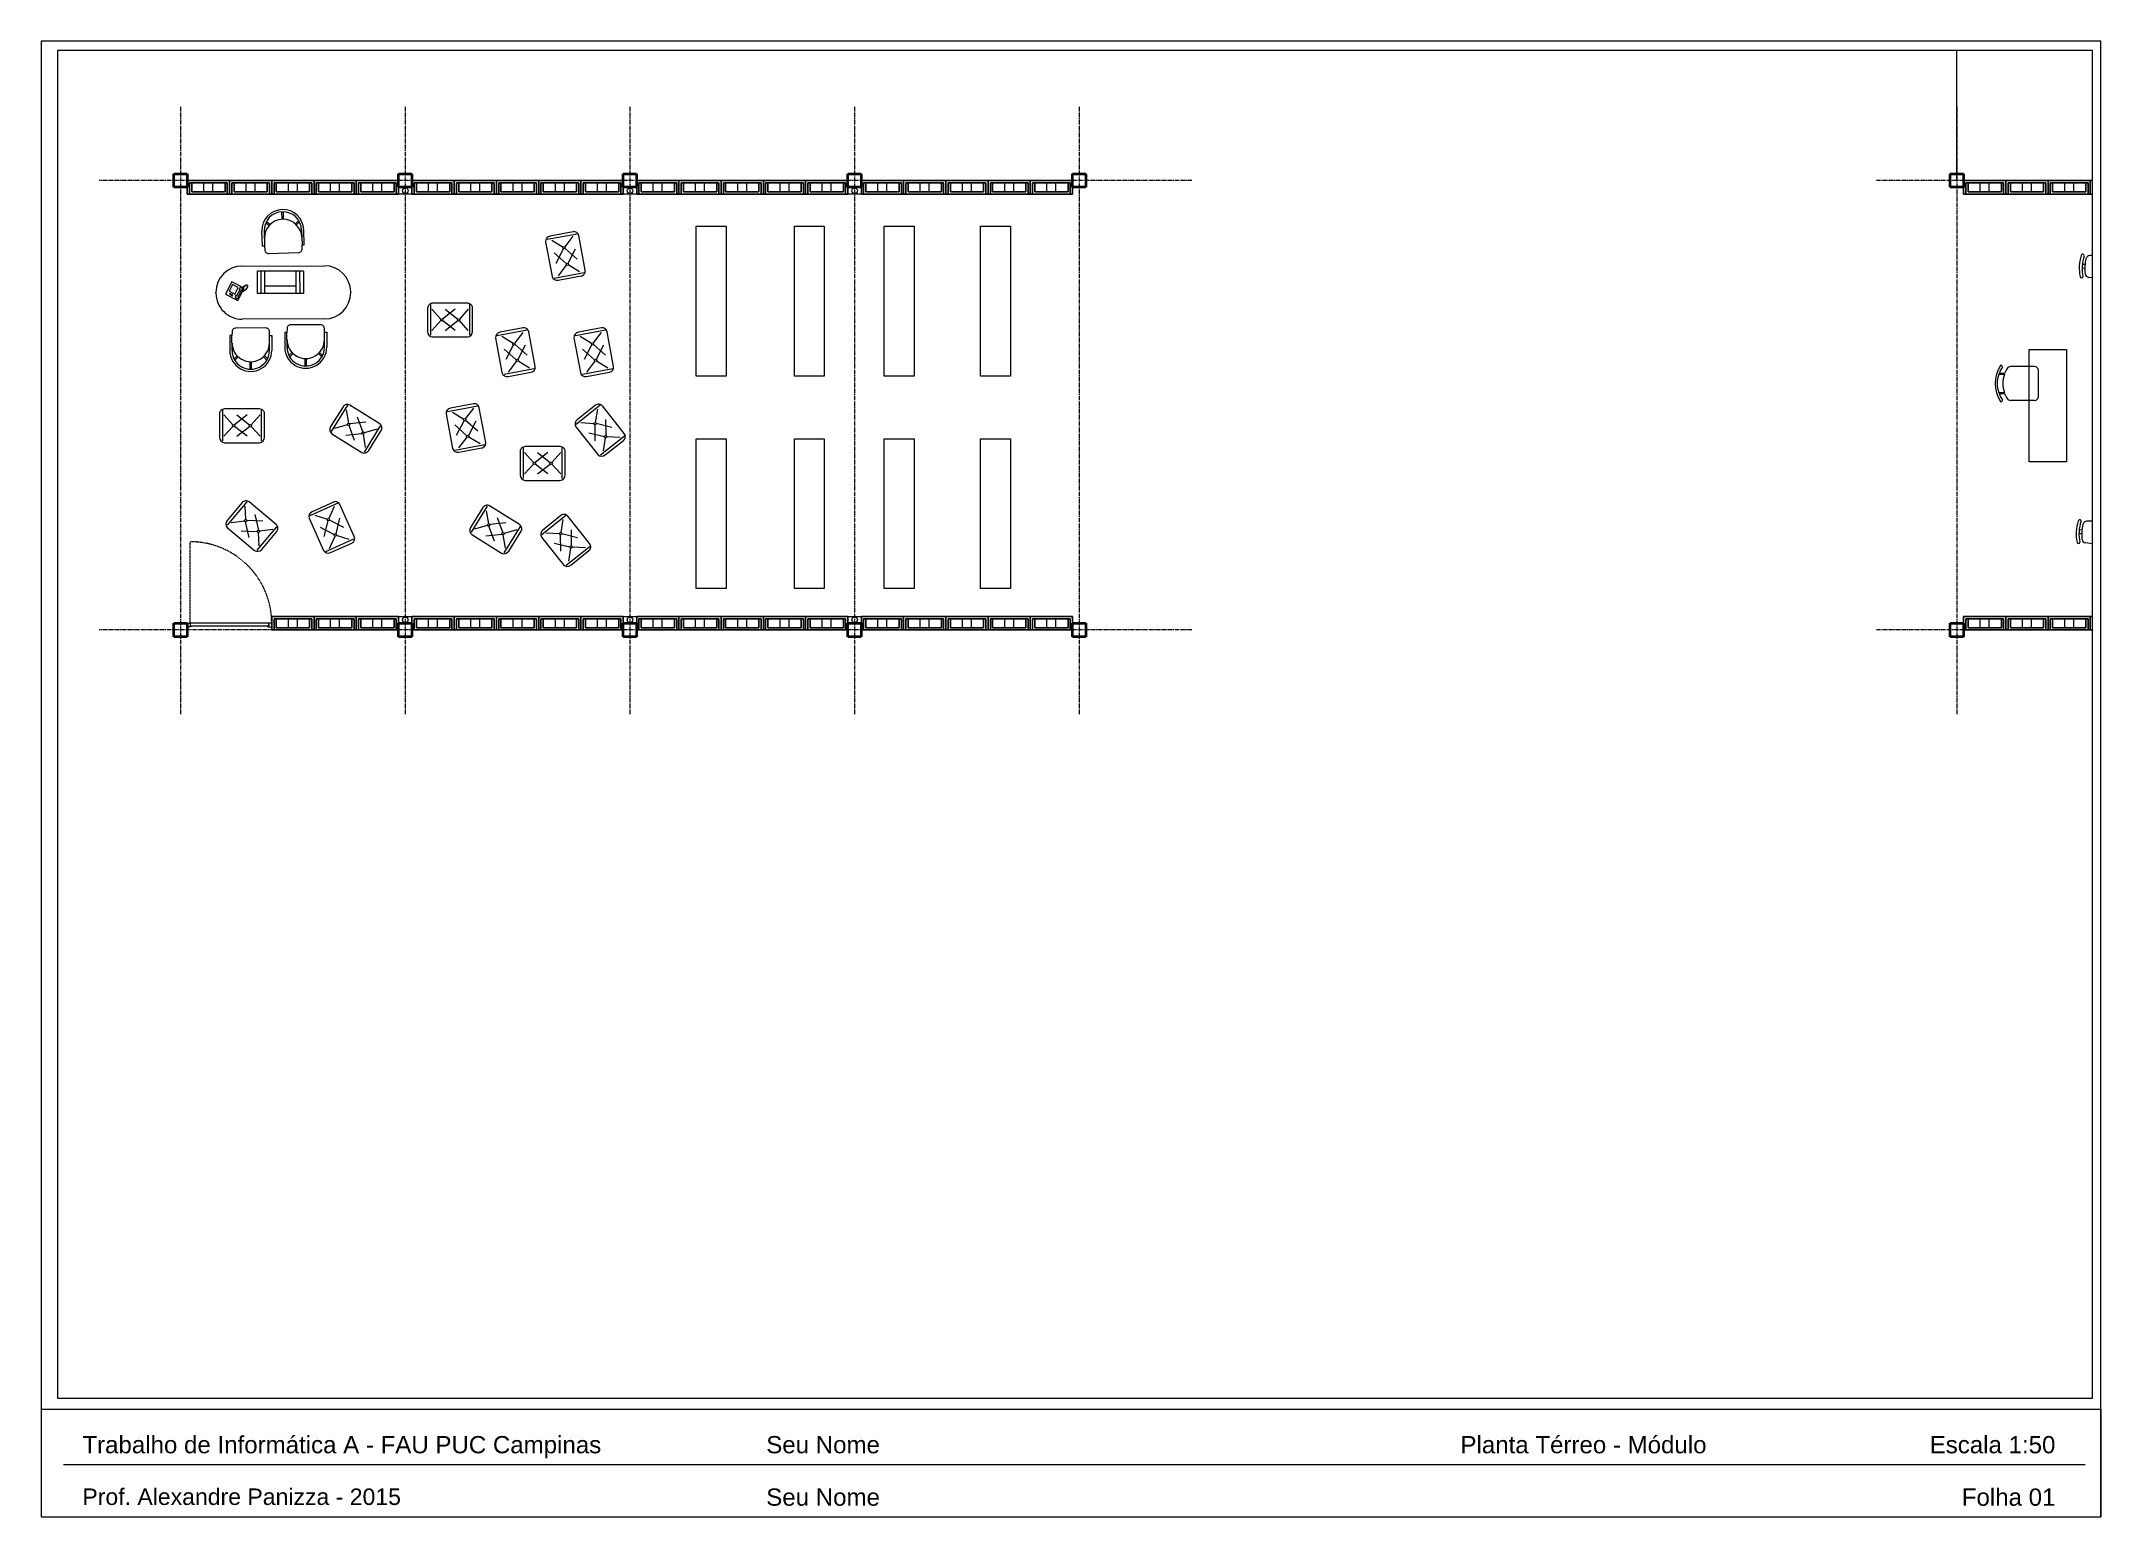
# Paper-space layout 'F-01-A4' of a CAD drawing. Header units: metres, sheet in millimetres. Extents: x 0 to 275, y 0 to 197.
# The model-space entities are those that its viewports show. They can reach past a viewport. Long polylines and large blocks are cut down to what shows.
import ezdxf

# ---------------------------------------------------------------- set-up
doc = ezdxf.new("R2010")
doc.units = ezdxf.units.M
doc.header["$LTSCALE"] = 0.3
doc.linetypes.add('CENTER2', pattern=[28.575, 19.05, -3.175, 3.175, -3.175])
doc.linetypes.add('HIDDEN', pattern=[9.525, 6.35, -3.175])
doc.layers.get('0').update_dxf_attribs({"lineweight": 13})
for name, color, linetype, lineweight in [('_margem', 8, 'Continuous', 13), ('arq-alvenaria-corte-grossa', 7, 'Continuous', 40), ('arq-portas', 4, 'Continuous', 13)]:
    doc.layers.add(name, color=color, linetype=linetype, lineweight=lineweight)
doc.layers.add('_viewport-noprint', color=244, linetype='Continuous', lineweight=13, plot=False)
for name, color, linetype, lineweight, true_color in [('arq-alvenaria-textura-cinza', 7, 'Continuous', 13, 0xb0b0b0), ('arq-alvenaria-vista-cinza', 7, 'Continuous', 13, 0x858585), ('estrut-eixos-linha', 7, 'CENTER2', 9, 0xc96e6f)]:
    doc.layers.add(name, color=color, linetype=linetype, lineweight=lineweight, true_color=true_color)
doc.layers.add('SectionCutEdges', color=7, linetype='Continuous')
doc.styles.add('Arial', font='arial.ttf', dxfattribs={"height": 0.2})

# ---------------------------------------------------------------- blocks, each defined once
blk = doc.blocks.new('parede')
at = {"layer": 'arq-alvenaria-textura-cinza'}
for p, q in [((36.412, 14.253), (36.412, 14.373)), ((36.532, 14.253), (36.532, 14.373))]:
    blk.add_line(p, q, dxfattribs=at)
at = {"layer": 'SectionCutEdges'}
for p, q in [((36.19, 14.403), (36.19, 14.223)), ((36.536, 14.403), (36.19, 14.403)), ((36.25, 14.373), (36.22, 14.373)), ((36.22, 14.373), (36.22, 14.253)), ((36.25, 14.253), (36.25, 14.373)), ((36.25, 14.373), (36.412, 14.373)), ((36.532, 14.373), (36.412, 14.373)), ((36.694, 14.373), (36.532, 14.373)), ((36.754, 14.403), (36.536, 14.403)), ((36.724, 14.373), (36.694, 14.373)), ((36.694, 14.373), (36.694, 14.253)), ((36.724, 14.373), (36.724, 14.253)), ((36.754, 14.223), (36.754, 14.403)), ((36.19, 14.223), (36.22, 14.223)), ((36.22, 14.223), (36.22, 14.253)), ((36.22, 14.223), (36.724, 14.223)), ((36.25, 14.253), (36.532, 14.253)), ((36.694, 14.253), (36.532, 14.253)), ((36.724, 14.253), (36.724, 14.223)), ((36.724, 14.223), (36.754, 14.223))]:
    blk.add_line(p, q, dxfattribs=at)
blk = doc.blocks.new('pilar')
at = {"layer": 'arq-alvenaria-corte-grossa'}
for p, q in [((42.499, 9.99), (42.679, 9.99)), ((42.499, 9.81), (42.499, 9.99)), ((42.679, 9.99), (42.679, 9.81)), ((42.679, 9.81), (42.499, 9.81))]:
    blk.add_line(p, q, dxfattribs=at)
blk = doc.blocks.new('puf')
at = {"layer": 'arq-alvenaria-vista-cinza'}
for p, q in [((301.482, 316.821), (301.482, 316.411)), ((302.003, 316.411), (302.003, 316.821)), ((301.5, 316.759), (301.619, 316.627)), ((301.5, 316.473), (301.619, 316.605)), ((301.811, 316.759), (301.641, 316.627)), ((301.811, 316.473), (301.641, 316.605)), ((301.674, 316.759), (301.844, 316.627)), ((301.674, 316.473), (301.844, 316.605)), ((301.985, 316.759), (301.866, 316.627)), ((301.985, 316.473), (301.866, 316.605))]:
    blk.add_line(p, q, dxfattribs=at)
blk.add_lwpolyline([(301.507, 316.837, 0.414214), (301.442, 316.772), (301.442, 316.46, 0.389814), (301.506, 316.387), (301.977, 316.387, 0.384812), (302.042, 316.46), (302.042, 316.772, 0.414214), (301.978, 316.837)], format="xyb", close=True, dxfattribs=at)
for centre in [(301.63, 316.616), (301.855, 316.616)]:
    blk.add_circle(centre, 0.0155, dxfattribs=at)
blk = doc.blocks.new('jdbvçqei')
for p, q in [((291.42, 318.689), (291.427, 318.696)), ((291.921, 318.658), (292.637, 317.823)), ((292.098, 317.361), (291.382, 318.196)), ((291.617, 318.027), (291.845, 318.223)), ((291.65, 317.989), (291.877, 318.185)), ((291.845, 318.223), (292.244, 317.757)), ((291.617, 318.027), (292.016, 317.562)), ((291.682, 317.951), (291.91, 318.147)), ((291.834, 318.082), (292.103, 317.768)), ((292.179, 317.833), (291.951, 317.638)), ((292.212, 317.795), (291.984, 317.6)), ((292.244, 317.757), (292.016, 317.562)), ((292.25, 317.567), (292.243, 317.579)), ((292.254, 317.578), (292.246, 317.591)), ((292.262, 317.585), (292.254, 317.597)), ((292.263, 317.558), (292.256, 317.57)), ((292.269, 317.591), (292.262, 317.603)), ((292.273, 317.555), (292.266, 317.567)), ((292.278, 317.593), (292.271, 317.605)), ((292.283, 317.553), (292.275, 317.565)), ((292.287, 317.595), (292.279, 317.607)), ((292.293, 317.551), (292.285, 317.563)), ((292.295, 317.597), (292.288, 317.609)), ((292.323, 317.554), (292.296, 317.556)), ((292.305, 317.595), (292.298, 317.607)), ((292.315, 317.593), (292.307, 317.605)), ((292.325, 317.59), (292.317, 317.603)), ((292.334, 317.588), (292.327, 317.6)), ((292.344, 317.586), (292.337, 317.598)), ((292.343, 317.562), (292.452, 317.588)), ((292.348, 317.54), (292.457, 317.566)), ((292.371, 317.49), (292.371, 317.49)), ((292.376, 317.47), (292.376, 317.47)), ((292.381, 317.449), (292.381, 317.449)), ((292.392, 317.495), (292.392, 317.495)), ((292.397, 317.475), (292.397, 317.475)), ((292.401, 317.454), (292.401, 317.454)), ((292.412, 317.5), (292.412, 317.5)), ((292.417, 317.479), (292.417, 317.479)), ((292.422, 317.459), (292.422, 317.459)), ((292.433, 317.505), (292.433, 317.505)), ((292.438, 317.484), (292.438, 317.484)), ((292.442, 317.464), (292.442, 317.464)), ((292.599, 317.33), (292.592, 317.323))]:
    blk.add_line(p, q)
for points in [[(292.057, 318.772), (292.019, 318.739, 0.414214), (292.013, 318.669), (292.274, 318.365, 0.414214), (292.344, 318.36), (292.382, 318.392)], [(292.565, 318.241), (292.527, 318.208, 0.414214), (292.522, 318.138), (292.782, 317.834, 0.414214), (292.853, 317.829), (292.891, 317.861)], [(291.699, 317.417), (291.736, 317.451, 0.414214), (291.739, 317.522), (291.471, 317.818, 0.414214), (291.4, 317.822), (291.363, 317.788)]]:
    blk.add_lwpolyline(points, format="xyb")
for points in [[(292.208, 318.902), (292.057, 318.772), (292.037, 318.795), (292.189, 318.925)], [(292.309, 318.954), (292.304, 318.897)], [(292.329, 318.959), (292.324, 318.895)], [(292.554, 318.883), (292.478, 318.817)], [(292.567, 318.867), (292.491, 318.802)], [(292.534, 318.523), (292.382, 318.392), (292.402, 318.37), (292.554, 318.5)], [(292.601, 318.614), (292.544, 318.618)], [(292.608, 318.633), (292.545, 318.638)], [(292.717, 318.371), (292.565, 318.241), (292.546, 318.264), (292.697, 318.394)], [(292.817, 318.423), (292.813, 318.366)], [(292.838, 318.428), (292.833, 318.364)], [(293.063, 318.352), (292.987, 318.286)], [(293.076, 318.336), (293, 318.271)], [(293.042, 317.992), (292.891, 317.861), (292.91, 317.839), (293.062, 317.969)], [(293.109, 318.083), (293.052, 318.087)], [(293.117, 318.102), (293.054, 318.107)], [(291.215, 317.654), (291.363, 317.788), (291.343, 317.81), (291.195, 317.676)], [(291.143, 317.541), (291.207, 317.538)], [(291.15, 317.561), (291.208, 317.558)], [(291.191, 317.308), (291.265, 317.375)], [(291.204, 317.293), (291.278, 317.36)], [(291.55, 317.283), (291.699, 317.417), (291.719, 317.395), (291.57, 317.261)], [(291.431, 317.223), (291.434, 317.287)], [(291.451, 317.228), (291.454, 317.286)]]:
    blk.add_lwpolyline(points)
for points in [[(292.347, 317.395), (292.524, 317.437), (292.482, 317.616), (292.305, 317.574)], [(292.369, 317.425), (292.464, 317.447), (292.445, 317.529), (292.35, 317.507)], [(292.483, 317.473), (292.493, 317.476), (292.483, 317.52), (292.473, 317.518)]]:
    blk.add_lwpolyline(points, close=True)
for centre, radius, start, end in [((291.655, 318.43), 0.35, 40.6325, 130.6325), ((292.295, 318.647), 0.25, 310.6325, 130.6325), ((292.371, 318.712), 0.28, 310.6325, 130.6325), ((292.371, 318.712), 0.25, 310.6325, 130.6325), ((291.647, 318.424), 0.35, 130.6325, 220.6325), ((292.88, 318.181), 0.28, 310.6325, 130.6325), ((292.804, 318.116), 0.25, 310.6325, 130.6325), ((292.88, 318.181), 0.25, 310.6325, 130.6325), ((291.383, 317.468), 0.28, 132.163, 312.163), ((291.383, 317.468), 0.25, 132.163, 312.163), ((291.457, 317.536), 0.25, 132.163, 312.163), ((292.371, 317.596), 0.35, 310.6325, 40.6325), ((292.364, 317.589), 0.35, 220.6325, 310.6325), ((292.346, 317.551), 0.0235, 41.6628, 344.6798), ((292.455, 317.577), 0.0235, 221.6628, 164.6798)]:
    blk.add_arc(centre, radius, start, end)
blk = doc.blocks.new('*U33')
at = {"linetype": 'HIDDEN', "ltscale": 0.2}
blk.add_line((0.04, 0), (0.04, 1.088), dxfattribs=at)
at = {"color": 0}
for points in [[(0, 0), (0.04, 0), (0.04, -0.035), (0.05, -0.035), (0.05, -0.05), (0, -0.05)], [(1.128, 0), (1.088, 0), (1.088, -0.035), (1.078, -0.035), (1.078, -0.05), (1.128, -0.05)]]:
    blk.add_lwpolyline(points, dxfattribs=at)
blk.add_lwpolyline([(0.04, 0), (0.04, -0.035), (1.088, -0.035), (1.088, 0)], close=True, dxfattribs=at)
at = {"color": 0, "linetype": 'HIDDEN', "ltscale": 0.2}
blk.add_arc((0.04, 0), 1.088, 0, 90, dxfattribs=at)
blk = doc.blocks.new('biblioteca')
for points in [[(39.253, 10.55), (39.433, 10.55), (39.433, 10.46), (39.253, 10.46)], [(42.253, 10.55), (42.433, 10.55), (42.433, 10.46), (42.253, 10.46)], [(45.253, 10.55), (45.433, 10.55), (45.433, 10.46), (45.253, 10.46)], [(39.253, 4.82), (39.433, 4.82), (39.433, 4.73), (39.253, 4.73)], [(42.253, 4.82), (42.433, 4.82), (42.433, 4.73), (42.253, 4.73)], [(45.253, 4.82), (45.433, 4.82), (45.433, 4.73), (45.253, 4.73)]]:
    blk.add_lwpolyline(points, close=True)
for centre in [(39.344, 10.504), (42.344, 10.504), (45.344, 10.504), (39.344, 4.775), (42.344, 4.775), (45.344, 4.775)]:
    blk.add_circle(centre, 0.0375)
at = {"layer": 'arq-alvenaria-vista-cinza'}
for points in [[(43.629, 8.03), (43.229, 8.03), (43.229, 9.03), (43.229, 10.03), (43.629, 10.03), (43.629, 8.03)], [(44.939, 8.03), (44.539, 8.03), (44.539, 9.03), (44.539, 10.03), (44.939, 10.03), (44.939, 8.03)], [(46.139, 8.03), (45.739, 8.03), (45.739, 9.03), (45.739, 10.03), (46.139, 10.03), (46.139, 8.03)], [(47.425, 8.03), (47.025, 8.03), (47.025, 9.03), (47.025, 10.03), (47.425, 10.03), (47.425, 8.03)], [(43.629, 5.193), (43.229, 5.193), (43.229, 6.193), (43.229, 7.193), (43.629, 7.193), (43.629, 5.193)], [(44.939, 5.193), (44.539, 5.193), (44.539, 6.193), (44.539, 7.193), (44.939, 7.193), (44.939, 5.193)], [(46.139, 5.193), (45.739, 5.193), (45.739, 6.193), (45.739, 7.193), (46.139, 7.193), (46.139, 5.193)], [(47.425, 5.193), (47.025, 5.193), (47.025, 6.193), (47.025, 7.193), (47.425, 7.193), (47.425, 5.193)]]:
    blk.add_lwpolyline(points, dxfattribs=at)
at = {"layer": 'estrut-eixos-linha'}
for p, q in [((36.343, 11.625), (36.343, 3.515)), ((39.343, 11.625), (39.343, 3.515)), ((42.343, 11.625), (42.343, 3.515)), ((45.343, 11.625), (45.343, 3.515)), ((48.343, 11.625), (48.343, 3.515)), ((49.846, 10.64), (35.259, 10.64)), ((49.846, 4.64), (35.259, 4.64))]:
    blk.add_line(p, q, dxfattribs=at)
for name, p in [('pilar', (-6.246, 0.74)), ('pilar', (-3.246, 0.74)), ('pilar', (-0.246, 0.74)), ('pilar', (2.754, 0.74)), ('pilar', (5.754, 0.74)), ('parede', (0.244, -3.763)), ('parede', (0.808, -3.763)), ('parede', (1.372, -3.763)), ('parede', (1.936, -3.763)), ('parede', (2.5, -3.763)), ('parede', (3.244, -3.763)), ('parede', (3.808, -3.763)), ('parede', (4.372, -3.763)), ('parede', (4.936, -3.763)), ('parede', (5.5, -3.763)), ('parede', (6.244, -3.763)), ('parede', (6.808, -3.763)), ('parede', (7.372, -3.763)), ('parede', (7.936, -3.763)), ('parede', (8.5, -3.763)), ('parede', (9.244, -3.763)), ('parede', (9.808, -3.763)), ('parede', (10.372, -3.763)), ('parede', (10.936, -3.763)), ('parede', (11.5, -3.763)), ('puf', (-261.799, -307.836)), ('puf', (-264.578, -309.247)), ('puf', (-260.563, -309.75)), ('pilar', (-6.246, -5.26)), ('parede', (1.372, -9.583)), ('parede', (1.936, -9.583)), ('parede', (2.5, -9.583)), ('pilar', (-3.246, -5.26)), ('parede', (3.244, -9.583)), ('parede', (3.808, -9.583)), ('parede', (4.372, -9.583)), ('parede', (4.936, -9.583)), ('parede', (5.5, -9.583)), ('pilar', (-0.246, -5.26)), ('parede', (6.244, -9.583)), ('parede', (6.808, -9.583)), ('parede', (7.372, -9.583)), ('parede', (7.936, -9.583)), ('parede', (8.5, -9.583)), ('pilar', (2.754, -5.26)), ('parede', (9.244, -9.583)), ('parede', (9.808, -9.583)), ('parede', (10.372, -9.583)), ('parede', (10.936, -9.583)), ('parede', (11.5, -9.583)), ('pilar', (5.754, -5.26))]:
    blk.add_blockref(name, p)
for p, rotation in [((-324.942, 248.431), 280.5300618959417), ((-325.61, 247.147), 280.5300618959417), ((-324.563, 247.147), 280.5300618959417), ((-385.021, -101.149), 327.9823710872013), ((-326.27, 246.134), 280.5300618959417), ((-393.708, 45.996), 308.5473433601614), ((-397.291, -43.235), 320.0892312392343), ((-374.354, 150.775), 294.2932476292208), ((-382.795, -103.885), 328.1706468222059), ((-394.169, 44.524), 308.5473433601614)]:
    blk.add_blockref('puf', p, dxfattribs=dict(rotation=rotation))
at = {"layer": 'arq-alvenaria-vista-cinza', "rotation": 229.5580216251016}
blk.add_blockref('jdbvçqei', (-14.89, 437.668), dxfattribs=at)
at = {"layer": 'arq-portas'}
blk.add_blockref('*U33', (36.433, 4.73), dxfattribs=at)
blk = doc.blocks.new('cadeira mesa infantil g1')
at = {"color": 0, "linetype": 'ByBlock'}
for p, q in [((163.085, -12.282), (163.102, -12.063)), ((163.26, -11.983), (163.26, -11.933)), ((163.336, -11.933), (163.336, -11.983)), ((163.512, -12.282), (163.495, -12.063)), ((163.161, -12.364), (163.436, -12.364))]:
    blk.add_line(p, q, dxfattribs=at)
for centre, radius, start, end in [((163.108, -11.932), 0.0254, 90, 270), ((163.298, -12.604), 0.723, 74.7235, 105.2765), ((163.489, -11.932), 0.0254, 270, 90), ((163.161, -12.287), 0.0762, 175.6013, 270), ((163.178, -12.068), 0.0762, 101.6945, 175.6013), ((163.298, -12.655), 0.723, 74.7235, 105.2765), ((163.298, -12.805), 0.823, 80.4765, 99.5235), ((163.419, -12.068), 0.0762, 4.3987, 78.3055), ((163.436, -12.287), 0.0762, 270, 4.3987)]:
    blk.add_arc(centre, radius, start, end, dxfattribs=at)
blk = doc.blocks.new('mesa infantil')
at = {"layer": 'arq-alvenaria-vista-cinza'}
blk.add_circle((151.475, -10.728), 0.45, dxfattribs=at)
for p, xscale, yscale, zscale, rotation in [((258.304, 46.046), -0.7383602431321493, 0.7383602431321494, 0.7383602431321492, 23.46610396226345), ((88.303, 92.448), 0.7383602431321491, 0.7383602431321491, 0.7383602431321491, 305.9999999999989), ((134.97, -130.576), 0.7383602431321493, 0.7383602431321493, 0.7383602431321493, 86.68074455241525), ((88.303, -113.904), -0.7383602431321491, 0.7383602431321491, 0.7383602431321491, 234.0000000000011), ((259.96, -64.272), 0.7383602431321492, 0.7383602431321492, 0.7383602431321492, 158.2529589026553)]:
    blk.add_blockref('cadeira mesa infantil g1', p, dxfattribs=dict(at, xscale=xscale, yscale=yscale, zscale=zscale, rotation=rotation))
blk = doc.blocks.new('Sessel1')
for p, q in [((-140.1, -37.9), (-139.1, -38.9)), ((-138.5, -82), (-138.5, -49.6)), ((-129.5, -34.5), (-129.5, -42)), ((-128.5, -41.6), (-128.5, -34.1)), ((-103.5, -34.1), (-103.5, -41.6)), ((-102.5, -42), (-102.5, -34.5)), ((-93.5, -82), (-93.5, -49.6)), ((-91.9, -37.9), (-92.9, -38.9)), ((-133.5, -87), (-98.5, -87))]:
    blk.add_line(p, q)
for centre, radius, start, end in [((-139.4, -37.2), 1, 121.8121, 225), ((-116, -74.9), 45.4, 58.1879, 121.8121), ((-138.4, -38.2), 1, 225, 305.577), ((-133.5, -49.6), 5, 122.579, 180), ((-116, -69.5), 37.5, 111.1002, 125.577), ((-116, -77), 37.5, 111.1002, 122.579), ((-116, -69.5), 37.5, 70.5288, 109.4712), ((-116, -77), 37.5, 70.5288, 109.4712), ((-116, -69.5), 37.5, 54.423, 68.8998), ((-116, -77), 37.5, 57.421, 68.8998), ((-98.5, -49.6), 5, 0, 57.421), ((-98.5, -49.6), 5, 0, 57.421), ((-93.6, -38.2), 1, 234.423, 315), ((-92.6, -37.2), 1, 315, 58.1879), ((-133.5, -82), 5, 180, 270), ((-98.5, -82), 5, 270, 0)]:
    blk.add_arc(centre, radius, start, end)

msp = doc.modelspace()

# ---------------------------------------------------------------- linework, layer by layer
at = {"layer": 'arq-alvenaria-vista-cinza'}
msp.add_line((60.061, 10.64), (60.061, 13.64), dxfattribs=at)
msp.add_lwpolyline([(61.025, 8.384), (61.525, 8.384), (61.525, 6.884), (61.025, 6.884), (61.025, 8.384)], dxfattribs=at)
at = {"layer": 'estrut-eixos-linha'}
for p, q in [((60.061, 11.625), (60.061, 3.515)), ((77.189, 10.64), (58.977, 10.64)), ((77.189, 4.64), (58.977, 4.64))]:
    msp.add_line(p, q, dxfattribs=at)

# ---------------------------------------------------------------- block references
for name, p in [('biblioteca', (0, 0)), ('pilar', (17.472, 0.74)), ('parede', (23.961, -3.763)), ('parede', (24.525, -3.763)), ('parede', (25.089, -3.763)), ('parede', (25.653, -3.763)), ('pilar', (17.472, -5.26)), ('parede', (23.961, -9.583)), ('parede', (24.525, -9.583)), ('parede', (25.089, -9.583)), ('parede', (25.653, -9.583))]:
    msp.add_blockref(name, p)
at = {"layer": 'arq-alvenaria-vista-cinza'}
for p in [(-89.013, 20.213), (-89.054, 16.667)]:
    msp.add_blockref('mesa infantil', p, dxfattribs=at)
at = {"layer": 'arq-alvenaria-vista-cinza', "xscale": 0.009999999999990914, "yscale": 0.009999999999990914, "zscale": 0.009999999999990914, "rotation": 90}
msp.add_blockref('Sessel1', (60.279, 9.09), dxfattribs=at)

psp = doc.layouts.new('F-01-A4')

# ---------------------------------------------------------------- linework, layer by layer
at = {"layer": '_margem'}
for p, q in [((0, 14.37), (275, 14.37)), ((275, 14.37), (275, 0)), ((3, 7), (272.89, 7)), ((3, 0), (88, 0)), ((187, 0), (275, 0))]:
    psp.add_line(p, q, dxfattribs=at)
psp.add_lwpolyline([(0, 0), (275, 0), (275, 197), (0, 197)], close=True, dxfattribs=at)
psp.add_lwpolyline([(0, 0), (275, 0), (275, 197), (0, 197)], close=True, dxfattribs=at)

# ---------------------------------------------------------------- texts
at = {"layer": '_margem', "style": 'Arial'}
for s, insert, char_height, width, attachment_point in [('Trabalho de Informática A - FAU PUC Campinas', (5.5, 10.78), 2.3, 77.5, 1), ('Seu Nome', (96.81, 10.78), 2.3, 77.5, 1), ('Planta Térreo - Módulo', (189.5, 10.78), 2.3, 77.5, 1), ('Escala 1:50', (268.94, 10.78), 2.3, 77.5, 3), ('Prof. Alexandre Panizza - 2015', (5.5, 3.78), 2.2, 83.5946, 1), ('Seu Nome', (96.81, 3.78), 2.3, 77.5, 1), ('Folha 01', (268.94, 3.78), 2.3, 77.5, 3)]:
    psp.add_mtext(s, dxfattribs=dict(at, insert=insert, char_height=char_height, width=width, attachment_point=attachment_point))

# ---------------------------------------------------------------- viewports
at = {"layer": '_viewport-noprint'}
psp.add_viewport(center=(138.04, 105.79), size=(271.71, 179.9072), view_center_point=(48.287, 3.379), view_height=17.99072, dxfattribs=at)

doc.saveas('drawing.dxf')
